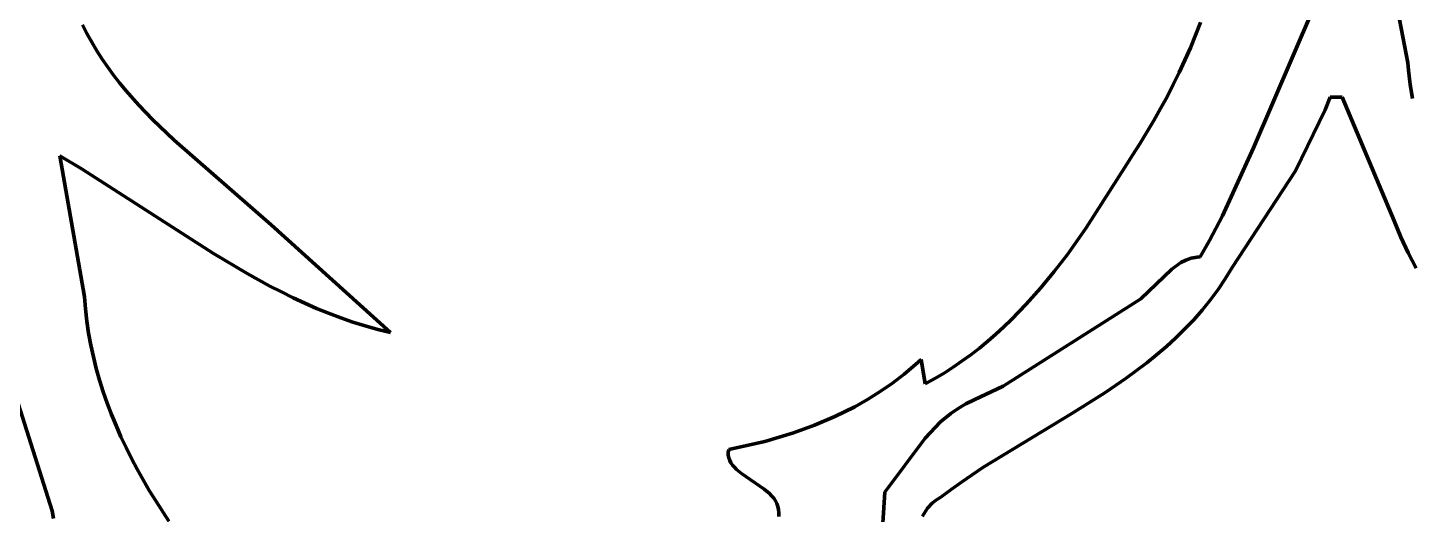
# Model space of a CAD drawing. Header units: millimetres. Extents: x 0 to 15.3, y 0 to 17.7.
# Drawn here: x 7.029 to 8.912, y 8.065 to 8.728 of the extents above; entities that cross this region are included whole.
import ezdxf

# ---------------------------------------------------------------- set-up
doc = ezdxf.new("R2010")
doc.units = ezdxf.units.MM
doc.layers.add('color#0a0a0aff', color=7, linetype='CONTINUOUS', lineweight=100)
doc.layers.add('color#ffffffff', color=7, linetype='CONTINUOUS', lineweight=100)

msp = doc.modelspace()

# ---------------------------------------------------------------- linework, layer by layer
at = {"layer": 'color#0a0a0aff'}
for p, q in [((8.8456, 9.0134), (8.9092, 8.68)), ((8.6987, 8.5645), (8.779, 8.7516)), ((7.1097, 8.7199), (7.1036, 8.732)), ((8.6267, 8.7349), (8.6199, 8.7177)), ((7.1163, 8.7081), (7.1097, 8.7199)), ((7.1232, 8.6966), (7.1163, 8.7081)), ((8.6199, 8.7177), (8.6128, 8.7007)), ((7.1305, 8.6853), (7.1232, 8.6966)), ((7.1381, 8.6743), (7.1305, 8.6853)), ((8.6053, 8.6838), (8.5975, 8.667)), ((8.6128, 8.7007), (8.6053, 8.6838)), ((7.146, 8.6635), (7.1381, 8.6743)), ((8.5975, 8.667), (8.5894, 8.6504)), ((8.9092, 8.68), (8.91, 8.6702)), ((8.91, 8.6702), (8.9122, 8.6508)), ((7.1542, 8.653), (7.146, 8.6635)), ((7.1627, 8.6426), (7.1542, 8.653)), ((8.5894, 8.6504), (8.581, 8.634)), ((8.9122, 8.6508), (8.9154, 8.6315)), ((7.1805, 8.6225), (7.1627, 8.6426)), ((8.581, 8.634), (8.5722, 8.6177)), ((8.8033, 8.6332), (8.7964, 8.616)), ((8.8197, 8.6332), (8.8033, 8.6332)), ((8.8905, 8.4649), (8.8197, 8.6332)), ((7.1991, 8.603), (7.1805, 8.6225)), ((8.5722, 8.6177), (8.5631, 8.6016)), ((8.7964, 8.616), (8.7559, 8.5329)), ((7.2283, 8.5749), (7.1991, 8.603)), ((8.5631, 8.6016), (8.5537, 8.5857)), ((7.3606, 8.4595), (7.2283, 8.5749)), ((8.5537, 8.5857), (8.5439, 8.57)), ((7.1063, 8.3616), (7.0728, 8.5535)), ((7.0728, 8.5535), (7.103, 8.5354)), ((8.5339, 8.5545), (8.5263, 8.5419)), ((8.5439, 8.57), (8.5339, 8.5545)), ((8.6568, 8.4718), (8.6987, 8.5645)), ((7.103, 8.5354), (7.2823, 8.4203)), ((8.5263, 8.5419), (8.471, 8.4552)), ((8.7559, 8.5329), (8.6697, 8.4015)), ((7.5234, 8.3126), (7.3606, 8.4595)), ((8.639, 8.4381), (8.6568, 8.4718)), ((8.8995, 8.4428), (8.8905, 8.4649)), ((8.471, 8.4552), (8.4454, 8.4192)), ((8.9094, 8.4213), (8.8995, 8.4428)), ((7.2823, 8.4203), (7.328, 8.3931)), ((8.6261, 8.416), (8.639, 8.4381)), ((8.9202, 8.4002), (8.9094, 8.4213)), ((8.4454, 8.4192), (8.4275, 8.3959)), ((8.5877, 8.3992), (8.6, 8.4081)), ((8.6, 8.4081), (8.6068, 8.4115)), ((8.6068, 8.4115), (8.6141, 8.4141)), ((8.6141, 8.4141), (8.6219, 8.4156)), ((8.6219, 8.4156), (8.6261, 8.416)), ((8.6697, 8.4015), (8.6604, 8.386)), ((7.328, 8.3931), (7.359, 8.3761)), ((8.4275, 8.3959), (8.4088, 8.3733)), ((8.5452, 8.3585), (8.5877, 8.3992)), ((8.6604, 8.386), (8.6505, 8.3712)), ((7.359, 8.3761), (7.3747, 8.368)), ((7.3747, 8.368), (7.3905, 8.3602)), ((8.4088, 8.3733), (8.3893, 8.3514)), ((8.6505, 8.3712), (8.64, 8.357)), ((7.1076, 8.3449), (7.1063, 8.3616)), ((7.1095, 8.3284), (7.1076, 8.3449)), ((7.3905, 8.3602), (7.4065, 8.3528)), ((7.4065, 8.3528), (7.4226, 8.3457)), ((7.4226, 8.3457), (7.4389, 8.3391)), ((8.358, 8.2398), (8.5353, 8.3523)), ((8.3893, 8.3514), (8.3793, 8.3408)), ((8.5353, 8.3523), (8.5452, 8.3585)), ((8.64, 8.357), (8.629, 8.3433)), ((7.1119, 8.312), (7.1095, 8.3284)), ((7.4389, 8.3391), (7.4554, 8.3328)), ((7.4554, 8.3328), (7.4721, 8.327)), ((7.4721, 8.327), (7.4889, 8.3217)), ((8.369, 8.3304), (8.3585, 8.3203)), ((8.3793, 8.3408), (8.369, 8.3304)), ((8.6174, 8.3302), (8.6054, 8.3176)), ((8.629, 8.3433), (8.6174, 8.3302)), ((7.1149, 8.2957), (7.1119, 8.312)), ((7.4889, 8.3217), (7.506, 8.3169)), ((7.506, 8.3169), (7.5234, 8.3126)), ((8.3477, 8.3105), (8.3367, 8.3009)), ((8.3585, 8.3203), (8.3477, 8.3105)), ((8.6054, 8.3176), (8.593, 8.3055)), ((7.1184, 8.2796), (7.1149, 8.2957)), ((8.3254, 8.2916), (8.3139, 8.2826)), ((8.3367, 8.3009), (8.3254, 8.2916)), ((8.5801, 8.2938), (8.5669, 8.2825)), ((8.593, 8.3055), (8.5801, 8.2938)), ((7.1224, 8.2637), (7.1184, 8.2796)), ((8.2385, 8.2693), (8.223, 8.2561)), ((8.2461, 8.2762), (8.2385, 8.2693)), ((8.2517, 8.2427), (8.2461, 8.2762)), ((8.302, 8.274), (8.2899, 8.2656)), ((8.3139, 8.2826), (8.302, 8.274)), ((8.5533, 8.2715), (8.5394, 8.2609)), ((8.5669, 8.2825), (8.5533, 8.2715)), ((7.1269, 8.2478), (7.1224, 8.2637)), ((8.223, 8.2561), (8.2069, 8.2438)), ((8.2775, 8.2576), (8.2648, 8.25)), ((8.2899, 8.2656), (8.2775, 8.2576)), ((8.5252, 8.2507), (8.5108, 8.2406)), ((8.5394, 8.2609), (8.5252, 8.2507)), ((7.1318, 8.2322), (7.1269, 8.2478)), ((7.1373, 8.2166), (7.1318, 8.2322)), ((8.1903, 8.2323), (8.1732, 8.2217)), ((8.2069, 8.2438), (8.1903, 8.2323)), ((8.2648, 8.25), (8.2517, 8.2427)), ((8.3183, 8.2211), (8.358, 8.2398)), ((8.5108, 8.2406), (8.4961, 8.2308)), ((7.0159, 8.2162), (7.0621, 8.07)), ((7.1431, 8.2013), (7.1373, 8.2166)), ((8.1732, 8.2217), (8.1556, 8.2117)), ((8.2965, 8.2095), (8.3071, 8.2157)), ((8.3071, 8.2157), (8.3183, 8.2211)), ((8.4961, 8.2308), (8.4512, 8.2025)), ((7.1494, 8.186), (7.1431, 8.2013)), ((8.1285, 8.1983), (8.1007, 8.1864)), ((8.1556, 8.2117), (8.1285, 8.1983)), ((8.2726, 8.1909), (8.2865, 8.2026)), ((8.2865, 8.2026), (8.2965, 8.2095)), ((8.4512, 8.2025), (8.3303, 8.1287)), ((7.156, 8.1709), (7.1494, 8.186)), ((8.0722, 8.176), (8.0333, 8.1645)), ((8.1007, 8.1864), (8.0722, 8.176)), ((8.2515, 8.1689), (8.2726, 8.1909)), ((7.1631, 8.156), (7.156, 8.1709)), ((7.1705, 8.1412), (7.1631, 8.156)), ((8.0333, 8.1645), (7.984, 8.1533)), ((8.1964, 8.0952), (8.2515, 8.1689)), ((7.1782, 8.1266), (7.1705, 8.1412)), ((7.984, 8.1533), (7.9834, 8.1493)), ((7.9834, 8.1493), (7.9834, 8.1455)), ((7.9834, 8.1455), (7.9841, 8.1419)), ((7.9841, 8.1419), (7.9853, 8.1385)), ((7.9853, 8.1385), (7.987, 8.1353)), ((7.1863, 8.1121), (7.1782, 8.1266)), ((7.987, 8.1353), (7.9892, 8.1322)), ((7.9892, 8.1322), (7.9917, 8.1292)), ((7.9917, 8.1292), (7.9946, 8.1264)), ((7.9946, 8.1264), (8.0013, 8.1209)), ((8.0013, 8.1209), (8.0324, 8.0996)), ((8.3303, 8.1287), (8.3012, 8.1091)), ((7.1946, 8.0978), (7.1863, 8.1121)), ((8.0324, 8.0996), (8.0394, 8.0936)), ((8.3012, 8.1091), (8.287, 8.099)), ((7.2033, 8.0836), (7.1946, 8.0978)), ((7.2214, 8.0558), (7.2033, 8.0836)), ((8.0394, 8.0936), (8.0424, 8.0904)), ((8.0424, 8.0904), (8.0452, 8.087)), ((8.0452, 8.087), (8.0475, 8.0835)), ((8.0475, 8.0835), (8.0495, 8.0797)), ((8.186, 7.9315), (8.1964, 8.0952)), ((8.2616, 8.0808), (8.2548, 8.0736)), ((8.267, 8.085), (8.2616, 8.0808)), ((8.2731, 8.0887), (8.267, 8.085)), ((8.287, 8.099), (8.2731, 8.0887)), ((7.0621, 8.07), (7.0641, 8.0594)), ((8.0495, 8.0797), (8.0509, 8.0758)), ((8.0509, 8.0758), (8.0519, 8.0715)), ((8.0519, 8.0715), (8.0522, 8.0671)), ((8.0522, 8.0671), (8.052, 8.0623)), ((8.2548, 8.0736), (8.2479, 8.0625))]:
    msp.add_line(p, q, dxfattribs=at)
at = {"layer": 'color#ffffffff'}
for p, q in [((8.9092, 8.68), (8.8456, 9.0134)), ((8.779, 8.7516), (8.6987, 8.5645)), ((7.1036, 8.732), (7.1097, 8.7199)), ((8.6199, 8.7177), (8.6267, 8.7349)), ((7.1097, 8.7199), (7.1163, 8.7081)), ((7.1163, 8.7081), (7.1232, 8.6966)), ((8.6128, 8.7007), (8.6199, 8.7177)), ((7.1232, 8.6966), (7.1305, 8.6853)), ((7.1305, 8.6853), (7.1381, 8.6743)), ((8.5975, 8.667), (8.6053, 8.6838)), ((8.6053, 8.6838), (8.6128, 8.7007)), ((7.1381, 8.6743), (7.146, 8.6635)), ((8.5894, 8.6504), (8.5975, 8.667)), ((8.91, 8.6702), (8.9092, 8.68)), ((8.9122, 8.6508), (8.91, 8.6702)), ((7.146, 8.6635), (7.1542, 8.653)), ((7.1542, 8.653), (7.1627, 8.6426)), ((8.581, 8.634), (8.5894, 8.6504)), ((8.9154, 8.6315), (8.9122, 8.6508)), ((7.1627, 8.6426), (7.1805, 8.6225)), ((8.5722, 8.6177), (8.581, 8.634)), ((8.7964, 8.616), (8.8033, 8.6332)), ((8.8033, 8.6332), (8.8197, 8.6332)), ((8.8197, 8.6332), (8.8905, 8.4649)), ((7.1805, 8.6225), (7.1991, 8.603)), ((8.5631, 8.6016), (8.5722, 8.6177)), ((8.7559, 8.5329), (8.7964, 8.616)), ((7.1991, 8.603), (7.2283, 8.5749)), ((8.5537, 8.5857), (8.5631, 8.6016)), ((7.2283, 8.5749), (7.3606, 8.4595)), ((8.5439, 8.57), (8.5537, 8.5857)), ((7.103, 8.5354), (7.0728, 8.5535)), ((7.0728, 8.5535), (7.1063, 8.3616)), ((8.5263, 8.5419), (8.5339, 8.5545)), ((8.5339, 8.5545), (8.5439, 8.57)), ((8.6987, 8.5645), (8.6568, 8.4718)), ((7.2823, 8.4203), (7.103, 8.5354)), ((8.471, 8.4552), (8.5263, 8.5419)), ((8.6697, 8.4015), (8.7559, 8.5329)), ((7.3606, 8.4595), (7.5234, 8.3126)), ((8.6568, 8.4718), (8.639, 8.4381)), ((8.8905, 8.4649), (8.8995, 8.4428)), ((8.4454, 8.4192), (8.471, 8.4552)), ((8.8995, 8.4428), (8.9094, 8.4213)), ((7.328, 8.3931), (7.2823, 8.4203)), ((8.639, 8.4381), (8.6261, 8.416)), ((8.9094, 8.4213), (8.9202, 8.4002)), ((8.4275, 8.3959), (8.4454, 8.4192)), ((8.6, 8.4081), (8.5877, 8.3992)), ((8.6068, 8.4115), (8.6, 8.4081)), ((8.6141, 8.4141), (8.6068, 8.4115)), ((8.6219, 8.4156), (8.6141, 8.4141)), ((8.6261, 8.416), (8.6219, 8.4156)), ((8.6604, 8.386), (8.6697, 8.4015)), ((7.359, 8.3761), (7.328, 8.3931)), ((8.4088, 8.3733), (8.4275, 8.3959)), ((8.5877, 8.3992), (8.5452, 8.3585)), ((8.6505, 8.3712), (8.6604, 8.386)), ((7.3747, 8.368), (7.359, 8.3761)), ((7.3905, 8.3602), (7.3747, 8.368)), ((8.3893, 8.3514), (8.4088, 8.3733)), ((8.64, 8.357), (8.6505, 8.3712)), ((7.1063, 8.3616), (7.1076, 8.3449)), ((7.1076, 8.3449), (7.1095, 8.3284)), ((7.4065, 8.3528), (7.3905, 8.3602)), ((7.4226, 8.3457), (7.4065, 8.3528)), ((7.4389, 8.3391), (7.4226, 8.3457)), ((8.5353, 8.3523), (8.358, 8.2398)), ((8.3793, 8.3408), (8.3893, 8.3514)), ((8.5452, 8.3585), (8.5353, 8.3523)), ((8.629, 8.3433), (8.64, 8.357)), ((7.1095, 8.3284), (7.1119, 8.312)), ((7.4554, 8.3328), (7.4389, 8.3391)), ((7.4721, 8.327), (7.4554, 8.3328)), ((7.4889, 8.3217), (7.4721, 8.327)), ((8.3585, 8.3203), (8.369, 8.3304)), ((8.369, 8.3304), (8.3793, 8.3408)), ((8.6054, 8.3176), (8.6174, 8.3302)), ((8.6174, 8.3302), (8.629, 8.3433)), ((7.1119, 8.312), (7.1149, 8.2957)), ((7.506, 8.3169), (7.4889, 8.3217)), ((7.5234, 8.3126), (7.506, 8.3169)), ((8.3367, 8.3009), (8.3477, 8.3105)), ((8.3477, 8.3105), (8.3585, 8.3203)), ((8.593, 8.3055), (8.6054, 8.3176)), ((7.1149, 8.2957), (7.1184, 8.2796)), ((8.3139, 8.2826), (8.3254, 8.2916)), ((8.3254, 8.2916), (8.3367, 8.3009)), ((8.5669, 8.2825), (8.5801, 8.2938)), ((8.5801, 8.2938), (8.593, 8.3055)), ((7.1184, 8.2796), (7.1224, 8.2637)), ((8.223, 8.2561), (8.2385, 8.2693)), ((8.2385, 8.2693), (8.2461, 8.2762)), ((8.2461, 8.2762), (8.2517, 8.2427)), ((8.2899, 8.2656), (8.302, 8.274)), ((8.302, 8.274), (8.3139, 8.2826)), ((8.5394, 8.2609), (8.5533, 8.2715)), ((8.5533, 8.2715), (8.5669, 8.2825)), ((7.1224, 8.2637), (7.1269, 8.2478)), ((8.2069, 8.2438), (8.223, 8.2561)), ((8.2648, 8.25), (8.2775, 8.2576)), ((8.2775, 8.2576), (8.2899, 8.2656)), ((8.5108, 8.2406), (8.5252, 8.2507)), ((8.5252, 8.2507), (8.5394, 8.2609)), ((7.1269, 8.2478), (7.1318, 8.2322)), ((7.1318, 8.2322), (7.1373, 8.2166)), ((8.1732, 8.2217), (8.1903, 8.2323)), ((8.1903, 8.2323), (8.2069, 8.2438)), ((8.2517, 8.2427), (8.2648, 8.25)), ((8.358, 8.2398), (8.3183, 8.2211)), ((8.4961, 8.2308), (8.5108, 8.2406)), ((7.0621, 8.07), (7.0159, 8.2162)), ((7.1373, 8.2166), (7.1431, 8.2013)), ((8.1556, 8.2117), (8.1732, 8.2217)), ((8.3071, 8.2157), (8.2965, 8.2095)), ((8.3183, 8.2211), (8.3071, 8.2157)), ((8.4512, 8.2025), (8.4961, 8.2308)), ((7.1431, 8.2013), (7.1494, 8.186)), ((8.1007, 8.1864), (8.1285, 8.1983)), ((8.1285, 8.1983), (8.1556, 8.2117)), ((8.2865, 8.2026), (8.2726, 8.1909)), ((8.2965, 8.2095), (8.2865, 8.2026)), ((8.3303, 8.1287), (8.4512, 8.2025)), ((7.1494, 8.186), (7.156, 8.1709)), ((8.0333, 8.1645), (8.0722, 8.176)), ((8.0722, 8.176), (8.1007, 8.1864)), ((8.2726, 8.1909), (8.2515, 8.1689)), ((7.156, 8.1709), (7.1631, 8.156)), ((7.1631, 8.156), (7.1705, 8.1412)), ((7.984, 8.1533), (8.0333, 8.1645)), ((8.2515, 8.1689), (8.1964, 8.0952)), ((7.1705, 8.1412), (7.1782, 8.1266)), ((7.9834, 8.1493), (7.984, 8.1533)), ((7.9834, 8.1455), (7.9834, 8.1493)), ((7.9841, 8.1419), (7.9834, 8.1455)), ((7.9853, 8.1385), (7.9841, 8.1419)), ((7.987, 8.1353), (7.9853, 8.1385)), ((7.1782, 8.1266), (7.1863, 8.1121)), ((7.9892, 8.1322), (7.987, 8.1353)), ((7.9917, 8.1292), (7.9892, 8.1322)), ((7.9946, 8.1264), (7.9917, 8.1292)), ((8.0013, 8.1209), (7.9946, 8.1264)), ((8.0324, 8.0996), (8.0013, 8.1209)), ((8.3012, 8.1091), (8.3303, 8.1287)), ((7.1863, 8.1121), (7.1946, 8.0978)), ((8.0394, 8.0936), (8.0324, 8.0996)), ((8.287, 8.099), (8.3012, 8.1091)), ((7.1946, 8.0978), (7.2033, 8.0836)), ((7.2033, 8.0836), (7.2214, 8.0558)), ((8.0424, 8.0904), (8.0394, 8.0936)), ((8.0452, 8.087), (8.0424, 8.0904)), ((8.0475, 8.0835), (8.0452, 8.087)), ((8.0495, 8.0797), (8.0475, 8.0835)), ((8.1964, 8.0952), (8.186, 7.9315)), ((8.2548, 8.0736), (8.2616, 8.0808)), ((8.2616, 8.0808), (8.267, 8.085)), ((8.267, 8.085), (8.2731, 8.0887)), ((8.2731, 8.0887), (8.287, 8.099)), ((7.0641, 8.0594), (7.0621, 8.07)), ((8.0509, 8.0758), (8.0495, 8.0797)), ((8.0519, 8.0715), (8.0509, 8.0758)), ((8.0522, 8.0671), (8.0519, 8.0715)), ((8.052, 8.0623), (8.0522, 8.0671)), ((8.2479, 8.0625), (8.2548, 8.0736))]:
    msp.add_line(p, q, dxfattribs=at)

doc.saveas('drawing.dxf')
